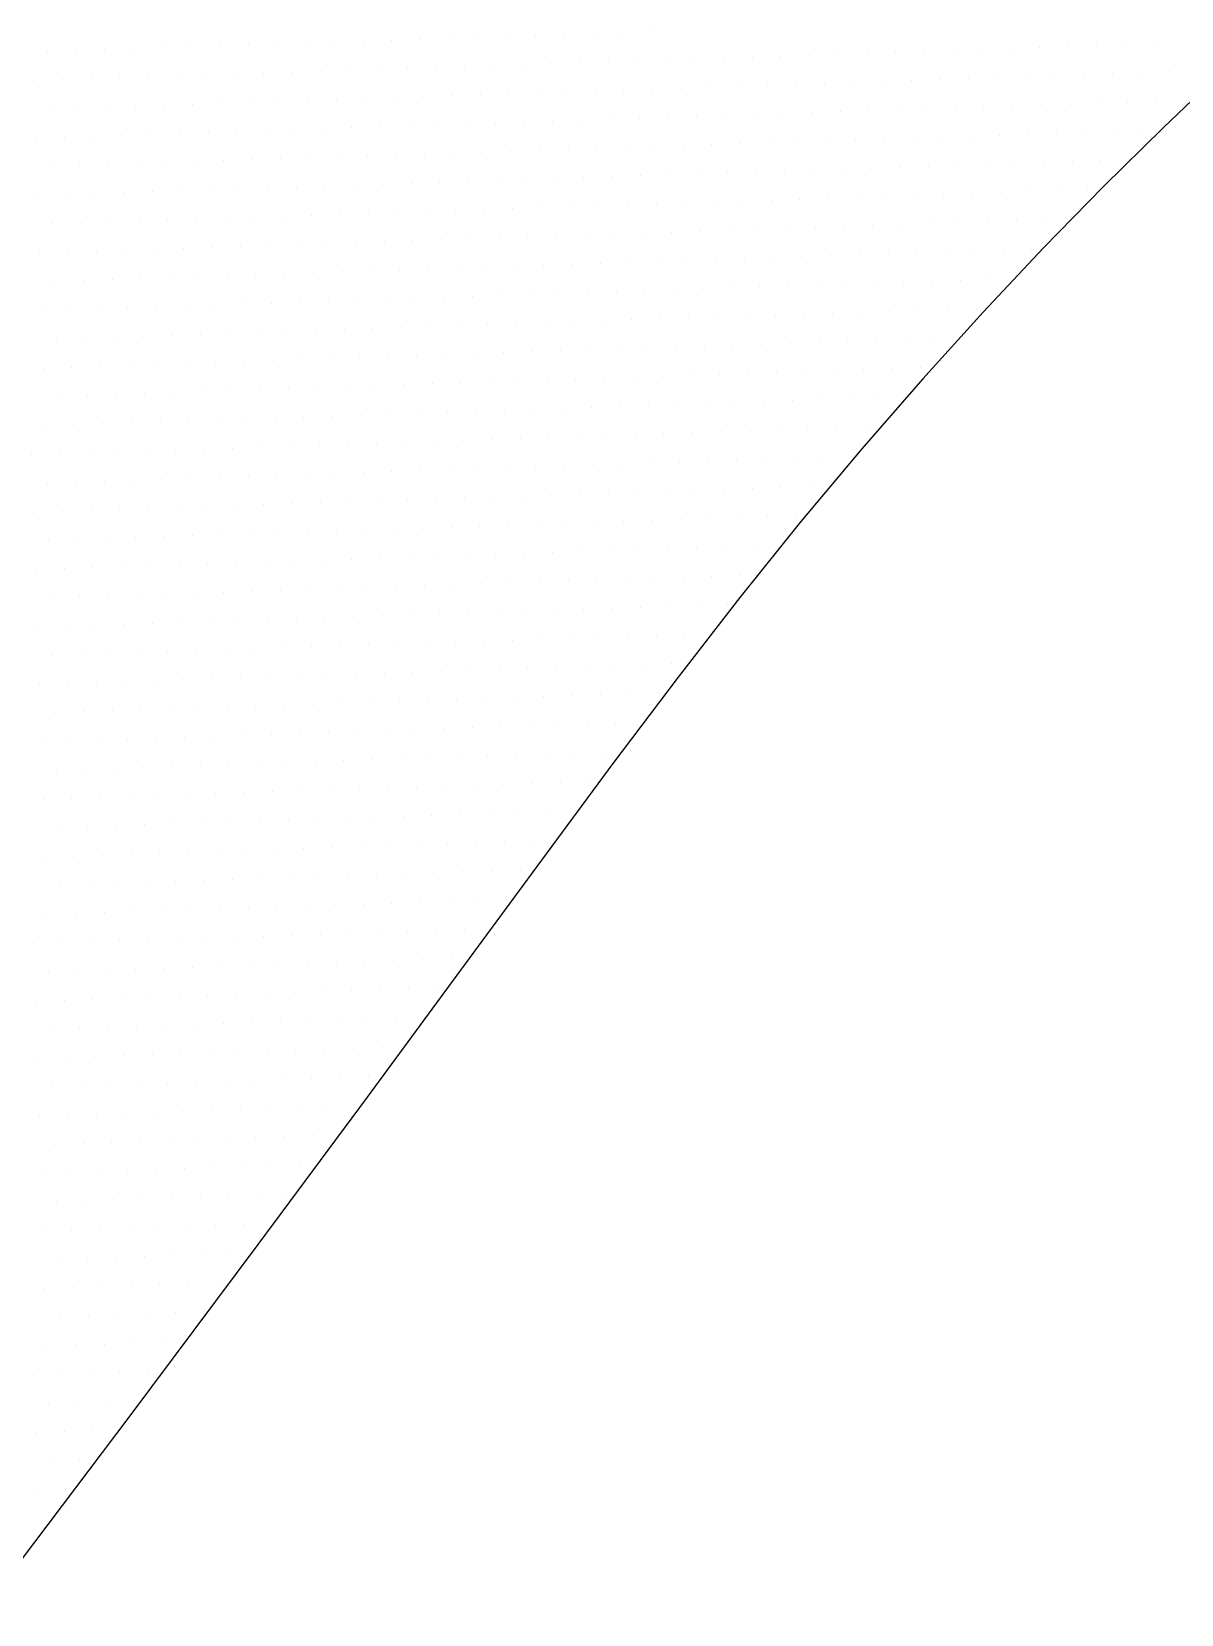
# Model space of a CAD drawing. Header units: metres. Extents: x -81 to 63023, y -186 to 109005.
# Drawn here: x 63.2565 to 63.5104, y -10.7092 to -10.3596 of the extents above; entities that cross this region are included whole.
import ezdxf

# ---------------------------------------------------------------- set-up
doc = ezdxf.new("R2010")
doc.units = ezdxf.units.M
doc.layers.add('LIN010CO', color=2, linetype='Continuous')

# ---------------------------------------------------------------- blocks, each defined once
blk = doc.blocks.new('*X20')
at = {"color": 0}
for p, q in [((262.2677, 628.1928), (262.2677, 628.1928)), ((262.27405, 628.1928), (262.27405, 628.1928)), ((262.2804, 628.1928), (262.2804, 628.1928)), ((262.28675, 628.1928), (262.28675, 628.1928)), ((262.2931, 628.1928), (262.2931, 628.1928)), ((262.29945, 628.1928), (262.29945, 628.1928)), ((262.3058, 628.1928), (262.3058, 628.1928)), ((262.31215, 628.1928), (262.31215, 628.1928)), ((262.3185, 628.1928), (262.3185, 628.1928)), ((262.32485, 628.1928), (262.32485, 628.1928)), ((262.3312, 628.1928), (262.3312, 628.1928)), ((262.33755, 628.1928), (262.33755, 628.1928)), ((262.3439, 628.1928), (262.3439, 628.1928)), ((262.35025, 628.1928), (262.35025, 628.1928)), ((262.3566, 628.1928), (262.3566, 628.1928)), ((262.36295, 628.1928), (262.36295, 628.1928)), ((262.3693, 628.1928), (262.3693, 628.1928)), ((262.37565, 628.1928), (262.37565, 628.1928)), ((262.382, 628.1928), (262.382, 628.1928)), ((262.38835, 628.1928), (262.38835, 628.1928)), ((262.3947, 628.1928), (262.3947, 628.1928)), ((262.40105, 628.1928), (262.40105, 628.1928)), ((262.156575, 628.18645), (262.156575, 628.18645)), ((262.162925, 628.18645), (262.162925, 628.18645)), ((262.169275, 628.18645), (262.169275, 628.18645)), ((262.175625, 628.18645), (262.175625, 628.18645)), ((262.181975, 628.18645), (262.181975, 628.18645)), ((262.188325, 628.18645), (262.188325, 628.18645)), ((262.194675, 628.18645), (262.194675, 628.18645)), ((262.201025, 628.18645), (262.201025, 628.18645)), ((262.207375, 628.18645), (262.207375, 628.18645)), ((262.213725, 628.18645), (262.213725, 628.18645)), ((262.220075, 628.18645), (262.220075, 628.18645)), ((262.226425, 628.18645), (262.226425, 628.18645)), ((262.232775, 628.18645), (262.232775, 628.18645)), ((262.239125, 628.18645), (262.239125, 628.18645)), ((262.245475, 628.18645), (262.245475, 628.18645)), ((262.251825, 628.18645), (262.251825, 628.18645)), ((262.258175, 628.18645), (262.258175, 628.18645)), ((262.264525, 628.18645), (262.264525, 628.18645)), ((262.270875, 628.18645), (262.270875, 628.18645)), ((262.277225, 628.18645), (262.277225, 628.18645)), ((262.283575, 628.18645), (262.283575, 628.18645)), ((262.289925, 628.18645), (262.289925, 628.18645)), ((262.296275, 628.18645), (262.296275, 628.18645)), ((262.302625, 628.18645), (262.302625, 628.18645)), ((262.308975, 628.18645), (262.308975, 628.18645)), ((262.315325, 628.18645), (262.315325, 628.18645)), ((262.321675, 628.18645), (262.321675, 628.18645)), ((262.328025, 628.18645), (262.328025, 628.18645)), ((262.334375, 628.18645), (262.334375, 628.18645)), ((262.340725, 628.18645), (262.340725, 628.18645)), ((262.347075, 628.18645), (262.347075, 628.18645)), ((262.353425, 628.18645), (262.353425, 628.18645)), ((262.359775, 628.18645), (262.359775, 628.18645)), ((262.366125, 628.18645), (262.366125, 628.18645)), ((262.372475, 628.18645), (262.372475, 628.18645)), ((262.378825, 628.18645), (262.378825, 628.18645)), ((262.385175, 628.18645), (262.385175, 628.18645)), ((262.391525, 628.18645), (262.391525, 628.18645)), ((262.397875, 628.18645), (262.397875, 628.18645)), ((262.404225, 628.18645), (262.404225, 628.18645)), ((262.1534, 628.1801), (262.1534, 628.1801)), ((262.15975, 628.1801), (262.15975, 628.1801)), ((262.1661, 628.1801), (262.1661, 628.1801)), ((262.17245, 628.1801), (262.17245, 628.1801)), ((262.1788, 628.1801), (262.1788, 628.1801)), ((262.18515, 628.1801), (262.18515, 628.1801)), ((262.1915, 628.1801), (262.1915, 628.1801)), ((262.19785, 628.1801), (262.19785, 628.1801)), ((262.2042, 628.1801), (262.2042, 628.1801)), ((262.21055, 628.1801), (262.21055, 628.1801)), ((262.2169, 628.1801), (262.2169, 628.1801)), ((262.22325, 628.1801), (262.22325, 628.1801)), ((262.2296, 628.1801), (262.2296, 628.1801)), ((262.23595, 628.1801), (262.23595, 628.1801)), ((262.2423, 628.1801), (262.2423, 628.1801)), ((262.24865, 628.1801), (262.24865, 628.1801)), ((262.255, 628.1801), (262.255, 628.1801)), ((262.26135, 628.1801), (262.26135, 628.1801)), ((262.2677, 628.1801), (262.2677, 628.1801)), ((262.27405, 628.1801), (262.27405, 628.1801)), ((262.2804, 628.1801), (262.2804, 628.1801)), ((262.28675, 628.1801), (262.28675, 628.1801)), ((262.2931, 628.1801), (262.2931, 628.1801)), ((262.29945, 628.1801), (262.29945, 628.1801)), ((262.3058, 628.1801), (262.3058, 628.1801)), ((262.31215, 628.1801), (262.31215, 628.1801)), ((262.3185, 628.1801), (262.3185, 628.1801)), ((262.32485, 628.1801), (262.32485, 628.1801)), ((262.3312, 628.1801), (262.3312, 628.1801)), ((262.33755, 628.1801), (262.33755, 628.1801)), ((262.3439, 628.1801), (262.3439, 628.1801)), ((262.35025, 628.1801), (262.35025, 628.1801)), ((262.3566, 628.1801), (262.3566, 628.1801)), ((262.36295, 628.1801), (262.36295, 628.1801)), ((262.3693, 628.1801), (262.3693, 628.1801)), ((262.37565, 628.1801), (262.37565, 628.1801)), ((262.382, 628.1801), (262.382, 628.1801)), ((262.38835, 628.1801), (262.38835, 628.1801)), ((262.3947, 628.1801), (262.3947, 628.1801)), ((262.40105, 628.1801), (262.40105, 628.1801)), ((262.156575, 628.17375), (262.156575, 628.17375)), ((262.162925, 628.17375), (262.162925, 628.17375)), ((262.169275, 628.17375), (262.169275, 628.17375)), ((262.175625, 628.17375), (262.175625, 628.17375)), ((262.181975, 628.17375), (262.181975, 628.17375)), ((262.188325, 628.17375), (262.188325, 628.17375)), ((262.194675, 628.17375), (262.194675, 628.17375)), ((262.201025, 628.17375), (262.201025, 628.17375)), ((262.207375, 628.17375), (262.207375, 628.17375)), ((262.213725, 628.17375), (262.213725, 628.17375)), ((262.220075, 628.17375), (262.220075, 628.17375)), ((262.226425, 628.17375), (262.226425, 628.17375)), ((262.232775, 628.17375), (262.232775, 628.17375)), ((262.239125, 628.17375), (262.239125, 628.17375)), ((262.245475, 628.17375), (262.245475, 628.17375)), ((262.251825, 628.17375), (262.251825, 628.17375)), ((262.258175, 628.17375), (262.258175, 628.17375)), ((262.264525, 628.17375), (262.264525, 628.17375)), ((262.270875, 628.17375), (262.270875, 628.17375)), ((262.277225, 628.17375), (262.277225, 628.17375)), ((262.283575, 628.17375), (262.283575, 628.17375)), ((262.289925, 628.17375), (262.289925, 628.17375)), ((262.296275, 628.17375), (262.296275, 628.17375)), ((262.302625, 628.17375), (262.302625, 628.17375)), ((262.308975, 628.17375), (262.308975, 628.17375)), ((262.315325, 628.17375), (262.315325, 628.17375)), ((262.321675, 628.17375), (262.321675, 628.17375)), ((262.328025, 628.17375), (262.328025, 628.17375)), ((262.334375, 628.17375), (262.334375, 628.17375)), ((262.340725, 628.17375), (262.340725, 628.17375)), ((262.347075, 628.17375), (262.347075, 628.17375)), ((262.353425, 628.17375), (262.353425, 628.17375)), ((262.359775, 628.17375), (262.359775, 628.17375)), ((262.366125, 628.17375), (262.366125, 628.17375)), ((262.372475, 628.17375), (262.372475, 628.17375)), ((262.378825, 628.17375), (262.378825, 628.17375)), ((262.385175, 628.17375), (262.385175, 628.17375)), ((262.391525, 628.17375), (262.391525, 628.17375)), ((262.397875, 628.17375), (262.397875, 628.17375)), ((262.404225, 628.17375), (262.404225, 628.17375)), ((262.15975, 628.1674), (262.15975, 628.1674)), ((262.1661, 628.1674), (262.1661, 628.1674)), ((262.17245, 628.1674), (262.17245, 628.1674)), ((262.1788, 628.1674), (262.1788, 628.1674)), ((262.18515, 628.1674), (262.18515, 628.1674)), ((262.1915, 628.1674), (262.1915, 628.1674)), ((262.19785, 628.1674), (262.19785, 628.1674)), ((262.2042, 628.1674), (262.2042, 628.1674)), ((262.21055, 628.1674), (262.21055, 628.1674)), ((262.2169, 628.1674), (262.2169, 628.1674)), ((262.22325, 628.1674), (262.22325, 628.1674)), ((262.2296, 628.1674), (262.2296, 628.1674)), ((262.23595, 628.1674), (262.23595, 628.1674)), ((262.2423, 628.1674), (262.2423, 628.1674)), ((262.24865, 628.1674), (262.24865, 628.1674)), ((262.255, 628.1674), (262.255, 628.1674)), ((262.26135, 628.1674), (262.26135, 628.1674)), ((262.2677, 628.1674), (262.2677, 628.1674)), ((262.27405, 628.1674), (262.27405, 628.1674)), ((262.2804, 628.1674), (262.2804, 628.1674)), ((262.28675, 628.1674), (262.28675, 628.1674)), ((262.2931, 628.1674), (262.2931, 628.1674)), ((262.29945, 628.1674), (262.29945, 628.1674)), ((262.3058, 628.1674), (262.3058, 628.1674)), ((262.31215, 628.1674), (262.31215, 628.1674)), ((262.3185, 628.1674), (262.3185, 628.1674)), ((262.32485, 628.1674), (262.32485, 628.1674)), ((262.3312, 628.1674), (262.3312, 628.1674)), ((262.33755, 628.1674), (262.33755, 628.1674)), ((262.3439, 628.1674), (262.3439, 628.1674)), ((262.35025, 628.1674), (262.35025, 628.1674)), ((262.3566, 628.1674), (262.3566, 628.1674)), ((262.36295, 628.1674), (262.36295, 628.1674)), ((262.3693, 628.1674), (262.3693, 628.1674)), ((262.37565, 628.1674), (262.37565, 628.1674)), ((262.382, 628.1674), (262.382, 628.1674)), ((262.38835, 628.1674), (262.38835, 628.1674)), ((262.3947, 628.1674), (262.3947, 628.1674)), ((262.40105, 628.1674), (262.40105, 628.1674)), ((262.162925, 628.16105), (262.162925, 628.16105)), ((262.169275, 628.16105), (262.169275, 628.16105)), ((262.175625, 628.16105), (262.175625, 628.16105)), ((262.181975, 628.16105), (262.181975, 628.16105)), ((262.188325, 628.16105), (262.188325, 628.16105)), ((262.194675, 628.16105), (262.194675, 628.16105)), ((262.201025, 628.16105), (262.201025, 628.16105)), ((262.207375, 628.16105), (262.207375, 628.16105)), ((262.213725, 628.16105), (262.213725, 628.16105)), ((262.220075, 628.16105), (262.220075, 628.16105)), ((262.226425, 628.16105), (262.226425, 628.16105)), ((262.232775, 628.16105), (262.232775, 628.16105)), ((262.239125, 628.16105), (262.239125, 628.16105)), ((262.245475, 628.16105), (262.245475, 628.16105)), ((262.251825, 628.16105), (262.251825, 628.16105)), ((262.258175, 628.16105), (262.258175, 628.16105)), ((262.264525, 628.16105), (262.264525, 628.16105)), ((262.270875, 628.16105), (262.270875, 628.16105)), ((262.277225, 628.16105), (262.277225, 628.16105)), ((262.283575, 628.16105), (262.283575, 628.16105)), ((262.289925, 628.16105), (262.289925, 628.16105)), ((262.296275, 628.16105), (262.296275, 628.16105)), ((262.302625, 628.16105), (262.302625, 628.16105)), ((262.308975, 628.16105), (262.308975, 628.16105)), ((262.315325, 628.16105), (262.315325, 628.16105)), ((262.321675, 628.16105), (262.321675, 628.16105)), ((262.328025, 628.16105), (262.328025, 628.16105)), ((262.334375, 628.16105), (262.334375, 628.16105)), ((262.340725, 628.16105), (262.340725, 628.16105)), ((262.347075, 628.16105), (262.347075, 628.16105)), ((262.353425, 628.16105), (262.353425, 628.16105)), ((262.359775, 628.16105), (262.359775, 628.16105)), ((262.366125, 628.16105), (262.366125, 628.16105)), ((262.372475, 628.16105), (262.372475, 628.16105)), ((262.378825, 628.16105), (262.378825, 628.16105)), ((262.385175, 628.16105), (262.385175, 628.16105)), ((262.391525, 628.16105), (262.391525, 628.16105)), ((262.397875, 628.16105), (262.397875, 628.16105)), ((262.404225, 628.16105), (262.404225, 628.16105)), ((262.17245, 628.1547), (262.17245, 628.1547)), ((262.1788, 628.1547), (262.1788, 628.1547)), ((262.18515, 628.1547), (262.18515, 628.1547)), ((262.1915, 628.1547), (262.1915, 628.1547)), ((262.19785, 628.1547), (262.19785, 628.1547)), ((262.2042, 628.1547), (262.2042, 628.1547)), ((262.21055, 628.1547), (262.21055, 628.1547)), ((262.2169, 628.1547), (262.2169, 628.1547)), ((262.22325, 628.1547), (262.22325, 628.1547)), ((262.2296, 628.1547), (262.2296, 628.1547)), ((262.23595, 628.1547), (262.23595, 628.1547)), ((262.2423, 628.1547), (262.2423, 628.1547)), ((262.24865, 628.1547), (262.24865, 628.1547)), ((262.255, 628.1547), (262.255, 628.1547)), ((262.26135, 628.1547), (262.26135, 628.1547)), ((262.2677, 628.1547), (262.2677, 628.1547)), ((262.27405, 628.1547), (262.27405, 628.1547)), ((262.2804, 628.1547), (262.2804, 628.1547)), ((262.28675, 628.1547), (262.28675, 628.1547)), ((262.2931, 628.1547), (262.2931, 628.1547)), ((262.29945, 628.1547), (262.29945, 628.1547)), ((262.3058, 628.1547), (262.3058, 628.1547)), ((262.31215, 628.1547), (262.31215, 628.1547)), ((262.3185, 628.1547), (262.3185, 628.1547)), ((262.32485, 628.1547), (262.32485, 628.1547)), ((262.3312, 628.1547), (262.3312, 628.1547)), ((262.33755, 628.1547), (262.33755, 628.1547)), ((262.3439, 628.1547), (262.3439, 628.1547)), ((262.35025, 628.1547), (262.35025, 628.1547)), ((262.3566, 628.1547), (262.3566, 628.1547)), ((262.36295, 628.1547), (262.36295, 628.1547)), ((262.3693, 628.1547), (262.3693, 628.1547)), ((262.37565, 628.1547), (262.37565, 628.1547)), ((262.382, 628.1547), (262.382, 628.1547)), ((262.38835, 628.1547), (262.38835, 628.1547)), ((262.3947, 628.1547), (262.3947, 628.1547)), ((262.40105, 628.1547), (262.40105, 628.1547)), ((262.181975, 628.14835), (262.181975, 628.14835)), ((262.188325, 628.14835), (262.188325, 628.14835)), ((262.194675, 628.14835), (262.194675, 628.14835)), ((262.201025, 628.14835), (262.201025, 628.14835)), ((262.207375, 628.14835), (262.207375, 628.14835)), ((262.213725, 628.14835), (262.213725, 628.14835)), ((262.220075, 628.14835), (262.220075, 628.14835)), ((262.226425, 628.14835), (262.226425, 628.14835)), ((262.232775, 628.14835), (262.232775, 628.14835)), ((262.239125, 628.14835), (262.239125, 628.14835)), ((262.245475, 628.14835), (262.245475, 628.14835)), ((262.251825, 628.14835), (262.251825, 628.14835)), ((262.258175, 628.14835), (262.258175, 628.14835)), ((262.264525, 628.14835), (262.264525, 628.14835)), ((262.270875, 628.14835), (262.270875, 628.14835)), ((262.277225, 628.14835), (262.277225, 628.14835)), ((262.283575, 628.14835), (262.283575, 628.14835)), ((262.289925, 628.14835), (262.289925, 628.14835)), ((262.296275, 628.14835), (262.296275, 628.14835)), ((262.302625, 628.14835), (262.302625, 628.14835)), ((262.308975, 628.14835), (262.308975, 628.14835)), ((262.315325, 628.14835), (262.315325, 628.14835)), ((262.321675, 628.14835), (262.321675, 628.14835)), ((262.328025, 628.14835), (262.328025, 628.14835)), ((262.334375, 628.14835), (262.334375, 628.14835)), ((262.340725, 628.14835), (262.340725, 628.14835)), ((262.347075, 628.14835), (262.347075, 628.14835)), ((262.353425, 628.14835), (262.353425, 628.14835)), ((262.359775, 628.14835), (262.359775, 628.14835)), ((262.366125, 628.14835), (262.366125, 628.14835)), ((262.372475, 628.14835), (262.372475, 628.14835)), ((262.378825, 628.14835), (262.378825, 628.14835)), ((262.385175, 628.14835), (262.385175, 628.14835)), ((262.391525, 628.14835), (262.391525, 628.14835)), ((262.397875, 628.14835), (262.397875, 628.14835)), ((262.404225, 628.14835), (262.404225, 628.14835)), ((262.18515, 628.142), (262.18515, 628.142)), ((262.1915, 628.142), (262.1915, 628.142)), ((262.19785, 628.142), (262.19785, 628.142)), ((262.2042, 628.142), (262.2042, 628.142)), ((262.21055, 628.142), (262.21055, 628.142)), ((262.2169, 628.142), (262.2169, 628.142)), ((262.22325, 628.142), (262.22325, 628.142)), ((262.2296, 628.142), (262.2296, 628.142)), ((262.23595, 628.142), (262.23595, 628.142)), ((262.2423, 628.142), (262.2423, 628.142)), ((262.24865, 628.142), (262.24865, 628.142)), ((262.255, 628.142), (262.255, 628.142)), ((262.26135, 628.142), (262.26135, 628.142)), ((262.2677, 628.142), (262.2677, 628.142)), ((262.27405, 628.142), (262.27405, 628.142)), ((262.2804, 628.142), (262.2804, 628.142)), ((262.28675, 628.142), (262.28675, 628.142)), ((262.2931, 628.142), (262.2931, 628.142)), ((262.29945, 628.142), (262.29945, 628.142)), ((262.3058, 628.142), (262.3058, 628.142)), ((262.31215, 628.142), (262.31215, 628.142)), ((262.3185, 628.142), (262.3185, 628.142)), ((262.32485, 628.142), (262.32485, 628.142)), ((262.3312, 628.142), (262.3312, 628.142)), ((262.33755, 628.142), (262.33755, 628.142)), ((262.3439, 628.142), (262.3439, 628.142)), ((262.35025, 628.142), (262.35025, 628.142)), ((262.3566, 628.142), (262.3566, 628.142)), ((262.36295, 628.142), (262.36295, 628.142)), ((262.3693, 628.142), (262.3693, 628.142)), ((262.37565, 628.142), (262.37565, 628.142)), ((262.382, 628.142), (262.382, 628.142)), ((262.38835, 628.142), (262.38835, 628.142)), ((262.3947, 628.142), (262.3947, 628.142)), ((262.40105, 628.142), (262.40105, 628.142)), ((262.194675, 628.13565), (262.194675, 628.13565)), ((262.201025, 628.13565), (262.201025, 628.13565)), ((262.207375, 628.13565), (262.207375, 628.13565)), ((262.213725, 628.13565), (262.213725, 628.13565)), ((262.220075, 628.13565), (262.220075, 628.13565)), ((262.226425, 628.13565), (262.226425, 628.13565)), ((262.232775, 628.13565), (262.232775, 628.13565)), ((262.239125, 628.13565), (262.239125, 628.13565)), ((262.245475, 628.13565), (262.245475, 628.13565)), ((262.251825, 628.13565), (262.251825, 628.13565)), ((262.258175, 628.13565), (262.258175, 628.13565)), ((262.264525, 628.13565), (262.264525, 628.13565)), ((262.270875, 628.13565), (262.270875, 628.13565)), ((262.277225, 628.13565), (262.277225, 628.13565)), ((262.283575, 628.13565), (262.283575, 628.13565)), ((262.289925, 628.13565), (262.289925, 628.13565)), ((262.296275, 628.13565), (262.296275, 628.13565)), ((262.302625, 628.13565), (262.302625, 628.13565)), ((262.308975, 628.13565), (262.308975, 628.13565)), ((262.315325, 628.13565), (262.315325, 628.13565)), ((262.321675, 628.13565), (262.321675, 628.13565)), ((262.328025, 628.13565), (262.328025, 628.13565)), ((262.334375, 628.13565), (262.334375, 628.13565)), ((262.340725, 628.13565), (262.340725, 628.13565)), ((262.347075, 628.13565), (262.347075, 628.13565)), ((262.353425, 628.13565), (262.353425, 628.13565)), ((262.359775, 628.13565), (262.359775, 628.13565)), ((262.366125, 628.13565), (262.366125, 628.13565)), ((262.372475, 628.13565), (262.372475, 628.13565)), ((262.378825, 628.13565), (262.378825, 628.13565)), ((262.385175, 628.13565), (262.385175, 628.13565)), ((262.391525, 628.13565), (262.391525, 628.13565)), ((262.397875, 628.13565), (262.397875, 628.13565)), ((262.404225, 628.13565), (262.404225, 628.13565)), ((262.19785, 628.1293), (262.19785, 628.1293)), ((262.2042, 628.1293), (262.2042, 628.1293)), ((262.21055, 628.1293), (262.21055, 628.1293)), ((262.2169, 628.1293), (262.2169, 628.1293)), ((262.22325, 628.1293), (262.22325, 628.1293)), ((262.2296, 628.1293), (262.2296, 628.1293)), ((262.23595, 628.1293), (262.23595, 628.1293)), ((262.2423, 628.1293), (262.2423, 628.1293)), ((262.24865, 628.1293), (262.24865, 628.1293)), ((262.255, 628.1293), (262.255, 628.1293)), ((262.26135, 628.1293), (262.26135, 628.1293)), ((262.2677, 628.1293), (262.2677, 628.1293)), ((262.27405, 628.1293), (262.27405, 628.1293)), ((262.2804, 628.1293), (262.2804, 628.1293)), ((262.28675, 628.1293), (262.28675, 628.1293)), ((262.2931, 628.1293), (262.2931, 628.1293)), ((262.29945, 628.1293), (262.29945, 628.1293)), ((262.3058, 628.1293), (262.3058, 628.1293)), ((262.31215, 628.1293), (262.31215, 628.1293)), ((262.3185, 628.1293), (262.3185, 628.1293)), ((262.32485, 628.1293), (262.32485, 628.1293)), ((262.3312, 628.1293), (262.3312, 628.1293)), ((262.33755, 628.1293), (262.33755, 628.1293)), ((262.3439, 628.1293), (262.3439, 628.1293)), ((262.35025, 628.1293), (262.35025, 628.1293)), ((262.3566, 628.1293), (262.3566, 628.1293)), ((262.36295, 628.1293), (262.36295, 628.1293)), ((262.3693, 628.1293), (262.3693, 628.1293)), ((262.37565, 628.1293), (262.37565, 628.1293)), ((262.382, 628.1293), (262.382, 628.1293)), ((262.38835, 628.1293), (262.38835, 628.1293)), ((262.3947, 628.1293), (262.3947, 628.1293)), ((262.40105, 628.1293), (262.40105, 628.1293)), ((262.207375, 628.12295), (262.207375, 628.12295)), ((262.213725, 628.12295), (262.213725, 628.12295)), ((262.220075, 628.12295), (262.220075, 628.12295)), ((262.226425, 628.12295), (262.226425, 628.12295)), ((262.232775, 628.12295), (262.232775, 628.12295)), ((262.239125, 628.12295), (262.239125, 628.12295)), ((262.245475, 628.12295), (262.245475, 628.12295)), ((262.251825, 628.12295), (262.251825, 628.12295)), ((262.258175, 628.12295), (262.258175, 628.12295)), ((262.264525, 628.12295), (262.264525, 628.12295)), ((262.270875, 628.12295), (262.270875, 628.12295)), ((262.277225, 628.12295), (262.277225, 628.12295)), ((262.283575, 628.12295), (262.283575, 628.12295)), ((262.289925, 628.12295), (262.289925, 628.12295)), ((262.296275, 628.12295), (262.296275, 628.12295)), ((262.302625, 628.12295), (262.302625, 628.12295)), ((262.308975, 628.12295), (262.308975, 628.12295)), ((262.315325, 628.12295), (262.315325, 628.12295)), ((262.321675, 628.12295), (262.321675, 628.12295)), ((262.328025, 628.12295), (262.328025, 628.12295)), ((262.334375, 628.12295), (262.334375, 628.12295)), ((262.340725, 628.12295), (262.340725, 628.12295)), ((262.347075, 628.12295), (262.347075, 628.12295)), ((262.353425, 628.12295), (262.353425, 628.12295)), ((262.359775, 628.12295), (262.359775, 628.12295)), ((262.366125, 628.12295), (262.366125, 628.12295)), ((262.372475, 628.12295), (262.372475, 628.12295)), ((262.378825, 628.12295), (262.378825, 628.12295)), ((262.385175, 628.12295), (262.385175, 628.12295)), ((262.391525, 628.12295), (262.391525, 628.12295)), ((262.397875, 628.12295), (262.397875, 628.12295)), ((262.404225, 628.12295), (262.404225, 628.12295)), ((262.21055, 628.1166), (262.21055, 628.1166)), ((262.2169, 628.1166), (262.2169, 628.1166)), ((262.22325, 628.1166), (262.22325, 628.1166)), ((262.2296, 628.1166), (262.2296, 628.1166)), ((262.23595, 628.1166), (262.23595, 628.1166)), ((262.2423, 628.1166), (262.2423, 628.1166)), ((262.24865, 628.1166), (262.24865, 628.1166)), ((262.255, 628.1166), (262.255, 628.1166)), ((262.26135, 628.1166), (262.26135, 628.1166)), ((262.2677, 628.1166), (262.2677, 628.1166)), ((262.27405, 628.1166), (262.27405, 628.1166)), ((262.2804, 628.1166), (262.2804, 628.1166)), ((262.28675, 628.1166), (262.28675, 628.1166)), ((262.2931, 628.1166), (262.2931, 628.1166)), ((262.29945, 628.1166), (262.29945, 628.1166)), ((262.3058, 628.1166), (262.3058, 628.1166)), ((262.31215, 628.1166), (262.31215, 628.1166)), ((262.3185, 628.1166), (262.3185, 628.1166)), ((262.32485, 628.1166), (262.32485, 628.1166)), ((262.3312, 628.1166), (262.3312, 628.1166)), ((262.33755, 628.1166), (262.33755, 628.1166)), ((262.3439, 628.1166), (262.3439, 628.1166)), ((262.35025, 628.1166), (262.35025, 628.1166)), ((262.3566, 628.1166), (262.3566, 628.1166)), ((262.36295, 628.1166), (262.36295, 628.1166)), ((262.3693, 628.1166), (262.3693, 628.1166)), ((262.37565, 628.1166), (262.37565, 628.1166)), ((262.382, 628.1166), (262.382, 628.1166)), ((262.38835, 628.1166), (262.38835, 628.1166)), ((262.3947, 628.1166), (262.3947, 628.1166)), ((262.40105, 628.1166), (262.40105, 628.1166)), ((262.220075, 628.11025), (262.220075, 628.11025)), ((262.226425, 628.11025), (262.226425, 628.11025)), ((262.232775, 628.11025), (262.232775, 628.11025)), ((262.239125, 628.11025), (262.239125, 628.11025)), ((262.245475, 628.11025), (262.245475, 628.11025)), ((262.251825, 628.11025), (262.251825, 628.11025)), ((262.258175, 628.11025), (262.258175, 628.11025)), ((262.264525, 628.11025), (262.264525, 628.11025)), ((262.270875, 628.11025), (262.270875, 628.11025)), ((262.277225, 628.11025), (262.277225, 628.11025)), ((262.283575, 628.11025), (262.283575, 628.11025)), ((262.289925, 628.11025), (262.289925, 628.11025)), ((262.296275, 628.11025), (262.296275, 628.11025)), ((262.302625, 628.11025), (262.302625, 628.11025)), ((262.308975, 628.11025), (262.308975, 628.11025)), ((262.315325, 628.11025), (262.315325, 628.11025)), ((262.321675, 628.11025), (262.321675, 628.11025)), ((262.328025, 628.11025), (262.328025, 628.11025)), ((262.334375, 628.11025), (262.334375, 628.11025)), ((262.340725, 628.11025), (262.340725, 628.11025)), ((262.347075, 628.11025), (262.347075, 628.11025)), ((262.353425, 628.11025), (262.353425, 628.11025)), ((262.359775, 628.11025), (262.359775, 628.11025)), ((262.366125, 628.11025), (262.366125, 628.11025)), ((262.372475, 628.11025), (262.372475, 628.11025)), ((262.378825, 628.11025), (262.378825, 628.11025)), ((262.385175, 628.11025), (262.385175, 628.11025)), ((262.391525, 628.11025), (262.391525, 628.11025)), ((262.397875, 628.11025), (262.397875, 628.11025)), ((262.404225, 628.11025), (262.404225, 628.11025)), ((262.22325, 628.1039), (262.22325, 628.1039)), ((262.2296, 628.1039), (262.2296, 628.1039)), ((262.23595, 628.1039), (262.23595, 628.1039)), ((262.2423, 628.1039), (262.2423, 628.1039)), ((262.24865, 628.1039), (262.24865, 628.1039)), ((262.255, 628.1039), (262.255, 628.1039)), ((262.26135, 628.1039), (262.26135, 628.1039)), ((262.2677, 628.1039), (262.2677, 628.1039)), ((262.27405, 628.1039), (262.27405, 628.1039)), ((262.2804, 628.1039), (262.2804, 628.1039)), ((262.28675, 628.1039), (262.28675, 628.1039)), ((262.2931, 628.1039), (262.2931, 628.1039)), ((262.29945, 628.1039), (262.29945, 628.1039)), ((262.3058, 628.1039), (262.3058, 628.1039)), ((262.31215, 628.1039), (262.31215, 628.1039)), ((262.3185, 628.1039), (262.3185, 628.1039)), ((262.32485, 628.1039), (262.32485, 628.1039)), ((262.3312, 628.1039), (262.3312, 628.1039)), ((262.33755, 628.1039), (262.33755, 628.1039)), ((262.3439, 628.1039), (262.3439, 628.1039)), ((262.35025, 628.1039), (262.35025, 628.1039)), ((262.3566, 628.1039), (262.3566, 628.1039)), ((262.36295, 628.1039), (262.36295, 628.1039)), ((262.3693, 628.1039), (262.3693, 628.1039)), ((262.37565, 628.1039), (262.37565, 628.1039)), ((262.382, 628.1039), (262.382, 628.1039)), ((262.38835, 628.1039), (262.38835, 628.1039)), ((262.3947, 628.1039), (262.3947, 628.1039)), ((262.40105, 628.1039), (262.40105, 628.1039)), ((262.4074, 628.1039), (262.4074, 628.1039)), ((262.226425, 628.09755), (262.226425, 628.09755)), ((262.232775, 628.09755), (262.232775, 628.09755)), ((262.239125, 628.09755), (262.239125, 628.09755)), ((262.245475, 628.09755), (262.245475, 628.09755)), ((262.251825, 628.09755), (262.251825, 628.09755)), ((262.258175, 628.09755), (262.258175, 628.09755)), ((262.264525, 628.09755), (262.264525, 628.09755)), ((262.270875, 628.09755), (262.270875, 628.09755)), ((262.277225, 628.09755), (262.277225, 628.09755)), ((262.283575, 628.09755), (262.283575, 628.09755)), ((262.289925, 628.09755), (262.289925, 628.09755)), ((262.296275, 628.09755), (262.296275, 628.09755)), ((262.302625, 628.09755), (262.302625, 628.09755)), ((262.308975, 628.09755), (262.308975, 628.09755)), ((262.315325, 628.09755), (262.315325, 628.09755)), ((262.321675, 628.09755), (262.321675, 628.09755)), ((262.328025, 628.09755), (262.328025, 628.09755)), ((262.334375, 628.09755), (262.334375, 628.09755)), ((262.340725, 628.09755), (262.340725, 628.09755)), ((262.347075, 628.09755), (262.347075, 628.09755)), ((262.353425, 628.09755), (262.353425, 628.09755)), ((262.359775, 628.09755), (262.359775, 628.09755)), ((262.366125, 628.09755), (262.366125, 628.09755)), ((262.372475, 628.09755), (262.372475, 628.09755)), ((262.378825, 628.09755), (262.378825, 628.09755)), ((262.385175, 628.09755), (262.385175, 628.09755)), ((262.391525, 628.09755), (262.391525, 628.09755)), ((262.397875, 628.09755), (262.397875, 628.09755)), ((262.404225, 628.09755), (262.404225, 628.09755)), ((262.23595, 628.0912), (262.23595, 628.0912)), ((262.2423, 628.0912), (262.2423, 628.0912)), ((262.24865, 628.0912), (262.24865, 628.0912)), ((262.255, 628.0912), (262.255, 628.0912)), ((262.26135, 628.0912), (262.26135, 628.0912)), ((262.2677, 628.0912), (262.2677, 628.0912)), ((262.27405, 628.0912), (262.27405, 628.0912)), ((262.2804, 628.0912), (262.2804, 628.0912)), ((262.28675, 628.0912), (262.28675, 628.0912)), ((262.2931, 628.0912), (262.2931, 628.0912)), ((262.29945, 628.0912), (262.29945, 628.0912)), ((262.3058, 628.0912), (262.3058, 628.0912)), ((262.31215, 628.0912), (262.31215, 628.0912)), ((262.3185, 628.0912), (262.3185, 628.0912)), ((262.32485, 628.0912), (262.32485, 628.0912)), ((262.3312, 628.0912), (262.3312, 628.0912)), ((262.33755, 628.0912), (262.33755, 628.0912)), ((262.3439, 628.0912), (262.3439, 628.0912)), ((262.35025, 628.0912), (262.35025, 628.0912)), ((262.3566, 628.0912), (262.3566, 628.0912)), ((262.36295, 628.0912), (262.36295, 628.0912)), ((262.3693, 628.0912), (262.3693, 628.0912)), ((262.37565, 628.0912), (262.37565, 628.0912)), ((262.382, 628.0912), (262.382, 628.0912)), ((262.38835, 628.0912), (262.38835, 628.0912)), ((262.3947, 628.0912), (262.3947, 628.0912)), ((262.40105, 628.0912), (262.40105, 628.0912)), ((262.4074, 628.0912), (262.4074, 628.0912)), ((262.239125, 628.08485), (262.239125, 628.08485)), ((262.245475, 628.08485), (262.245475, 628.08485)), ((262.251825, 628.08485), (262.251825, 628.08485)), ((262.258175, 628.08485), (262.258175, 628.08485)), ((262.264525, 628.08485), (262.264525, 628.08485)), ((262.270875, 628.08485), (262.270875, 628.08485)), ((262.277225, 628.08485), (262.277225, 628.08485)), ((262.283575, 628.08485), (262.283575, 628.08485)), ((262.289925, 628.08485), (262.289925, 628.08485)), ((262.296275, 628.08485), (262.296275, 628.08485)), ((262.302625, 628.08485), (262.302625, 628.08485)), ((262.308975, 628.08485), (262.308975, 628.08485)), ((262.315325, 628.08485), (262.315325, 628.08485)), ((262.321675, 628.08485), (262.321675, 628.08485)), ((262.328025, 628.08485), (262.328025, 628.08485)), ((262.334375, 628.08485), (262.334375, 628.08485)), ((262.340725, 628.08485), (262.340725, 628.08485)), ((262.347075, 628.08485), (262.347075, 628.08485)), ((262.353425, 628.08485), (262.353425, 628.08485)), ((262.359775, 628.08485), (262.359775, 628.08485)), ((262.366125, 628.08485), (262.366125, 628.08485)), ((262.372475, 628.08485), (262.372475, 628.08485)), ((262.378825, 628.08485), (262.378825, 628.08485)), ((262.385175, 628.08485), (262.385175, 628.08485)), ((262.391525, 628.08485), (262.391525, 628.08485)), ((262.397875, 628.08485), (262.397875, 628.08485)), ((262.404225, 628.08485), (262.404225, 628.08485)), ((262.24865, 628.0785), (262.24865, 628.0785)), ((262.255, 628.0785), (262.255, 628.0785)), ((262.26135, 628.0785), (262.26135, 628.0785)), ((262.2677, 628.0785), (262.2677, 628.0785)), ((262.27405, 628.0785), (262.27405, 628.0785)), ((262.2804, 628.0785), (262.2804, 628.0785)), ((262.28675, 628.0785), (262.28675, 628.0785)), ((262.2931, 628.0785), (262.2931, 628.0785)), ((262.29945, 628.0785), (262.29945, 628.0785)), ((262.3058, 628.0785), (262.3058, 628.0785)), ((262.31215, 628.0785), (262.31215, 628.0785)), ((262.3185, 628.0785), (262.3185, 628.0785)), ((262.32485, 628.0785), (262.32485, 628.0785)), ((262.3312, 628.0785), (262.3312, 628.0785)), ((262.33755, 628.0785), (262.33755, 628.0785)), ((262.3439, 628.0785), (262.3439, 628.0785)), ((262.35025, 628.0785), (262.35025, 628.0785)), ((262.3566, 628.0785), (262.3566, 628.0785)), ((262.36295, 628.0785), (262.36295, 628.0785)), ((262.3693, 628.0785), (262.3693, 628.0785)), ((262.37565, 628.0785), (262.37565, 628.0785)), ((262.382, 628.0785), (262.382, 628.0785)), ((262.38835, 628.0785), (262.38835, 628.0785)), ((262.3947, 628.0785), (262.3947, 628.0785)), ((262.40105, 628.0785), (262.40105, 628.0785)), ((262.4074, 628.0785), (262.4074, 628.0785)), ((262.251825, 628.07215), (262.251825, 628.07215)), ((262.258175, 628.07215), (262.258175, 628.07215)), ((262.264525, 628.07215), (262.264525, 628.07215)), ((262.270875, 628.07215), (262.270875, 628.07215)), ((262.277225, 628.07215), (262.277225, 628.07215)), ((262.283575, 628.07215), (262.283575, 628.07215)), ((262.289925, 628.07215), (262.289925, 628.07215)), ((262.296275, 628.07215), (262.296275, 628.07215)), ((262.302625, 628.07215), (262.302625, 628.07215)), ((262.308975, 628.07215), (262.308975, 628.07215)), ((262.315325, 628.07215), (262.315325, 628.07215)), ((262.321675, 628.07215), (262.321675, 628.07215)), ((262.328025, 628.07215), (262.328025, 628.07215)), ((262.334375, 628.07215), (262.334375, 628.07215)), ((262.340725, 628.07215), (262.340725, 628.07215)), ((262.347075, 628.07215), (262.347075, 628.07215)), ((262.353425, 628.07215), (262.353425, 628.07215)), ((262.359775, 628.07215), (262.359775, 628.07215)), ((262.366125, 628.07215), (262.366125, 628.07215)), ((262.372475, 628.07215), (262.372475, 628.07215)), ((262.378825, 628.07215), (262.378825, 628.07215)), ((262.385175, 628.07215), (262.385175, 628.07215)), ((262.391525, 628.07215), (262.391525, 628.07215)), ((262.397875, 628.07215), (262.397875, 628.07215)), ((262.404225, 628.07215), (262.404225, 628.07215)), ((262.255, 628.0658), (262.255, 628.0658)), ((262.26135, 628.0658), (262.26135, 628.0658)), ((262.2677, 628.0658), (262.2677, 628.0658)), ((262.27405, 628.0658), (262.27405, 628.0658)), ((262.2804, 628.0658), (262.2804, 628.0658)), ((262.28675, 628.0658), (262.28675, 628.0658)), ((262.2931, 628.0658), (262.2931, 628.0658)), ((262.29945, 628.0658), (262.29945, 628.0658)), ((262.3058, 628.0658), (262.3058, 628.0658)), ((262.31215, 628.0658), (262.31215, 628.0658)), ((262.3185, 628.0658), (262.3185, 628.0658)), ((262.32485, 628.0658), (262.32485, 628.0658)), ((262.3312, 628.0658), (262.3312, 628.0658)), ((262.33755, 628.0658), (262.33755, 628.0658)), ((262.3439, 628.0658), (262.3439, 628.0658)), ((262.35025, 628.0658), (262.35025, 628.0658)), ((262.3566, 628.0658), (262.3566, 628.0658)), ((262.36295, 628.0658), (262.36295, 628.0658)), ((262.3693, 628.0658), (262.3693, 628.0658)), ((262.37565, 628.0658), (262.37565, 628.0658)), ((262.382, 628.0658), (262.382, 628.0658)), ((262.38835, 628.0658), (262.38835, 628.0658)), ((262.3947, 628.0658), (262.3947, 628.0658)), ((262.40105, 628.0658), (262.40105, 628.0658)), ((262.4074, 628.0658), (262.4074, 628.0658)), ((262.264525, 628.05945), (262.264525, 628.05945)), ((262.270875, 628.05945), (262.270875, 628.05945)), ((262.277225, 628.05945), (262.277225, 628.05945)), ((262.283575, 628.05945), (262.283575, 628.05945)), ((262.289925, 628.05945), (262.289925, 628.05945)), ((262.296275, 628.05945), (262.296275, 628.05945)), ((262.302625, 628.05945), (262.302625, 628.05945)), ((262.308975, 628.05945), (262.308975, 628.05945)), ((262.315325, 628.05945), (262.315325, 628.05945)), ((262.321675, 628.05945), (262.321675, 628.05945)), ((262.328025, 628.05945), (262.328025, 628.05945)), ((262.334375, 628.05945), (262.334375, 628.05945)), ((262.340725, 628.05945), (262.340725, 628.05945)), ((262.347075, 628.05945), (262.347075, 628.05945)), ((262.353425, 628.05945), (262.353425, 628.05945)), ((262.359775, 628.05945), (262.359775, 628.05945)), ((262.366125, 628.05945), (262.366125, 628.05945)), ((262.372475, 628.05945), (262.372475, 628.05945)), ((262.378825, 628.05945), (262.378825, 628.05945)), ((262.385175, 628.05945), (262.385175, 628.05945)), ((262.391525, 628.05945), (262.391525, 628.05945)), ((262.397875, 628.05945), (262.397875, 628.05945)), ((262.404225, 628.05945), (262.404225, 628.05945)), ((262.2677, 628.0531), (262.2677, 628.0531)), ((262.27405, 628.0531), (262.27405, 628.0531)), ((262.2804, 628.0531), (262.2804, 628.0531)), ((262.28675, 628.0531), (262.28675, 628.0531)), ((262.2931, 628.0531), (262.2931, 628.0531)), ((262.29945, 628.0531), (262.29945, 628.0531)), ((262.3058, 628.0531), (262.3058, 628.0531)), ((262.31215, 628.0531), (262.31215, 628.0531)), ((262.3185, 628.0531), (262.3185, 628.0531)), ((262.32485, 628.0531), (262.32485, 628.0531)), ((262.3312, 628.0531), (262.3312, 628.0531)), ((262.33755, 628.0531), (262.33755, 628.0531)), ((262.3439, 628.0531), (262.3439, 628.0531)), ((262.35025, 628.0531), (262.35025, 628.0531)), ((262.3566, 628.0531), (262.3566, 628.0531)), ((262.36295, 628.0531), (262.36295, 628.0531)), ((262.3693, 628.0531), (262.3693, 628.0531)), ((262.37565, 628.0531), (262.37565, 628.0531)), ((262.382, 628.0531), (262.382, 628.0531)), ((262.38835, 628.0531), (262.38835, 628.0531)), ((262.3947, 628.0531), (262.3947, 628.0531)), ((262.40105, 628.0531), (262.40105, 628.0531)), ((262.4074, 628.0531), (262.4074, 628.0531)), ((262.270875, 628.04675), (262.270875, 628.04675)), ((262.277225, 628.04675), (262.277225, 628.04675)), ((262.283575, 628.04675), (262.283575, 628.04675)), ((262.289925, 628.04675), (262.289925, 628.04675)), ((262.296275, 628.04675), (262.296275, 628.04675)), ((262.302625, 628.04675), (262.302625, 628.04675)), ((262.308975, 628.04675), (262.308975, 628.04675)), ((262.315325, 628.04675), (262.315325, 628.04675)), ((262.321675, 628.04675), (262.321675, 628.04675)), ((262.328025, 628.04675), (262.328025, 628.04675)), ((262.334375, 628.04675), (262.334375, 628.04675)), ((262.340725, 628.04675), (262.340725, 628.04675)), ((262.347075, 628.04675), (262.347075, 628.04675)), ((262.353425, 628.04675), (262.353425, 628.04675)), ((262.359775, 628.04675), (262.359775, 628.04675)), ((262.366125, 628.04675), (262.366125, 628.04675)), ((262.372475, 628.04675), (262.372475, 628.04675)), ((262.378825, 628.04675), (262.378825, 628.04675)), ((262.385175, 628.04675), (262.385175, 628.04675)), ((262.391525, 628.04675), (262.391525, 628.04675)), ((262.397875, 628.04675), (262.397875, 628.04675)), ((262.404225, 628.04675), (262.404225, 628.04675)), ((262.2804, 628.0404), (262.2804, 628.0404)), ((262.28675, 628.0404), (262.28675, 628.0404)), ((262.2931, 628.0404), (262.2931, 628.0404)), ((262.29945, 628.0404), (262.29945, 628.0404)), ((262.3058, 628.0404), (262.3058, 628.0404)), ((262.31215, 628.0404), (262.31215, 628.0404)), ((262.3185, 628.0404), (262.3185, 628.0404)), ((262.32485, 628.0404), (262.32485, 628.0404)), ((262.3312, 628.0404), (262.3312, 628.0404)), ((262.33755, 628.0404), (262.33755, 628.0404)), ((262.3439, 628.0404), (262.3439, 628.0404)), ((262.35025, 628.0404), (262.35025, 628.0404)), ((262.3566, 628.0404), (262.3566, 628.0404)), ((262.36295, 628.0404), (262.36295, 628.0404)), ((262.3693, 628.0404), (262.3693, 628.0404)), ((262.37565, 628.0404), (262.37565, 628.0404)), ((262.382, 628.0404), (262.382, 628.0404)), ((262.38835, 628.0404), (262.38835, 628.0404)), ((262.3947, 628.0404), (262.3947, 628.0404)), ((262.40105, 628.0404), (262.40105, 628.0404)), ((262.4074, 628.0404), (262.4074, 628.0404)), ((262.283575, 628.03405), (262.283575, 628.03405)), ((262.289925, 628.03405), (262.289925, 628.03405)), ((262.296275, 628.03405), (262.296275, 628.03405)), ((262.302625, 628.03405), (262.302625, 628.03405)), ((262.308975, 628.03405), (262.308975, 628.03405)), ((262.315325, 628.03405), (262.315325, 628.03405)), ((262.321675, 628.03405), (262.321675, 628.03405)), ((262.328025, 628.03405), (262.328025, 628.03405)), ((262.334375, 628.03405), (262.334375, 628.03405)), ((262.340725, 628.03405), (262.340725, 628.03405)), ((262.347075, 628.03405), (262.347075, 628.03405)), ((262.353425, 628.03405), (262.353425, 628.03405)), ((262.359775, 628.03405), (262.359775, 628.03405)), ((262.366125, 628.03405), (262.366125, 628.03405)), ((262.372475, 628.03405), (262.372475, 628.03405)), ((262.378825, 628.03405), (262.378825, 628.03405)), ((262.385175, 628.03405), (262.385175, 628.03405)), ((262.391525, 628.03405), (262.391525, 628.03405)), ((262.397875, 628.03405), (262.397875, 628.03405)), ((262.404225, 628.03405), (262.404225, 628.03405)), ((262.28675, 628.0277), (262.28675, 628.0277)), ((262.2931, 628.0277), (262.2931, 628.0277)), ((262.29945, 628.0277), (262.29945, 628.0277)), ((262.3058, 628.0277), (262.3058, 628.0277)), ((262.31215, 628.0277), (262.31215, 628.0277)), ((262.3185, 628.0277), (262.3185, 628.0277)), ((262.32485, 628.0277), (262.32485, 628.0277)), ((262.3312, 628.0277), (262.3312, 628.0277)), ((262.33755, 628.0277), (262.33755, 628.0277)), ((262.3439, 628.0277), (262.3439, 628.0277)), ((262.35025, 628.0277), (262.35025, 628.0277)), ((262.3566, 628.0277), (262.3566, 628.0277)), ((262.36295, 628.0277), (262.36295, 628.0277)), ((262.3693, 628.0277), (262.3693, 628.0277)), ((262.37565, 628.0277), (262.37565, 628.0277)), ((262.382, 628.0277), (262.382, 628.0277)), ((262.38835, 628.0277), (262.38835, 628.0277)), ((262.3947, 628.0277), (262.3947, 628.0277)), ((262.40105, 628.0277), (262.40105, 628.0277)), ((262.4074, 628.0277), (262.4074, 628.0277)), ((262.289925, 628.02135), (262.289925, 628.02135)), ((262.296275, 628.02135), (262.296275, 628.02135)), ((262.302625, 628.02135), (262.302625, 628.02135)), ((262.308975, 628.02135), (262.308975, 628.02135)), ((262.315325, 628.02135), (262.315325, 628.02135)), ((262.321675, 628.02135), (262.321675, 628.02135)), ((262.328025, 628.02135), (262.328025, 628.02135)), ((262.334375, 628.02135), (262.334375, 628.02135)), ((262.340725, 628.02135), (262.340725, 628.02135)), ((262.347075, 628.02135), (262.347075, 628.02135)), ((262.353425, 628.02135), (262.353425, 628.02135)), ((262.359775, 628.02135), (262.359775, 628.02135)), ((262.366125, 628.02135), (262.366125, 628.02135)), ((262.372475, 628.02135), (262.372475, 628.02135)), ((262.378825, 628.02135), (262.378825, 628.02135)), ((262.385175, 628.02135), (262.385175, 628.02135)), ((262.391525, 628.02135), (262.391525, 628.02135)), ((262.397875, 628.02135), (262.397875, 628.02135)), ((262.404225, 628.02135), (262.404225, 628.02135)), ((262.29945, 628.015), (262.29945, 628.015)), ((262.3058, 628.015), (262.3058, 628.015)), ((262.31215, 628.015), (262.31215, 628.015)), ((262.3185, 628.015), (262.3185, 628.015)), ((262.32485, 628.015), (262.32485, 628.015)), ((262.3312, 628.015), (262.3312, 628.015)), ((262.33755, 628.015), (262.33755, 628.015)), ((262.3439, 628.015), (262.3439, 628.015)), ((262.35025, 628.015), (262.35025, 628.015)), ((262.3566, 628.015), (262.3566, 628.015)), ((262.36295, 628.015), (262.36295, 628.015)), ((262.3693, 628.015), (262.3693, 628.015)), ((262.37565, 628.015), (262.37565, 628.015)), ((262.382, 628.015), (262.382, 628.015)), ((262.38835, 628.015), (262.38835, 628.015)), ((262.3947, 628.015), (262.3947, 628.015)), ((262.40105, 628.015), (262.40105, 628.015)), ((262.4074, 628.015), (262.4074, 628.015)), ((262.302625, 628.00865), (262.302625, 628.00865)), ((262.308975, 628.00865), (262.308975, 628.00865)), ((262.315325, 628.00865), (262.315325, 628.00865)), ((262.321675, 628.00865), (262.321675, 628.00865)), ((262.328025, 628.00865), (262.328025, 628.00865)), ((262.334375, 628.00865), (262.334375, 628.00865)), ((262.340725, 628.00865), (262.340725, 628.00865)), ((262.347075, 628.00865), (262.347075, 628.00865)), ((262.353425, 628.00865), (262.353425, 628.00865)), ((262.359775, 628.00865), (262.359775, 628.00865)), ((262.366125, 628.00865), (262.366125, 628.00865)), ((262.372475, 628.00865), (262.372475, 628.00865)), ((262.378825, 628.00865), (262.378825, 628.00865)), ((262.385175, 628.00865), (262.385175, 628.00865)), ((262.391525, 628.00865), (262.391525, 628.00865)), ((262.397875, 628.00865), (262.397875, 628.00865)), ((262.404225, 628.00865), (262.404225, 628.00865)), ((262.3058, 628.0023), (262.3058, 628.0023)), ((262.31215, 628.0023), (262.31215, 628.0023)), ((262.3185, 628.0023), (262.3185, 628.0023)), ((262.32485, 628.0023), (262.32485, 628.0023)), ((262.3312, 628.0023), (262.3312, 628.0023)), ((262.33755, 628.0023), (262.33755, 628.0023)), ((262.3439, 628.0023), (262.3439, 628.0023)), ((262.35025, 628.0023), (262.35025, 628.0023)), ((262.3566, 628.0023), (262.3566, 628.0023)), ((262.36295, 628.0023), (262.36295, 628.0023)), ((262.3693, 628.0023), (262.3693, 628.0023)), ((262.37565, 628.0023), (262.37565, 628.0023)), ((262.382, 628.0023), (262.382, 628.0023)), ((262.38835, 628.0023), (262.38835, 628.0023)), ((262.3947, 628.0023), (262.3947, 628.0023)), ((262.40105, 628.0023), (262.40105, 628.0023)), ((262.4074, 628.0023), (262.4074, 628.0023)), ((262.315325, 627.99595), (262.315325, 627.99595)), ((262.321675, 627.99595), (262.321675, 627.99595)), ((262.328025, 627.99595), (262.328025, 627.99595)), ((262.334375, 627.99595), (262.334375, 627.99595)), ((262.340725, 627.99595), (262.340725, 627.99595)), ((262.347075, 627.99595), (262.347075, 627.99595)), ((262.353425, 627.99595), (262.353425, 627.99595)), ((262.359775, 627.99595), (262.359775, 627.99595)), ((262.366125, 627.99595), (262.366125, 627.99595)), ((262.372475, 627.99595), (262.372475, 627.99595)), ((262.378825, 627.99595), (262.378825, 627.99595)), ((262.385175, 627.99595), (262.385175, 627.99595)), ((262.391525, 627.99595), (262.391525, 627.99595)), ((262.397875, 627.99595), (262.397875, 627.99595)), ((262.404225, 627.99595), (262.404225, 627.99595)), ((262.410575, 627.99595), (262.410575, 627.99595)), ((262.3185, 627.9896), (262.3185, 627.9896)), ((262.32485, 627.9896), (262.32485, 627.9896)), ((262.3312, 627.9896), (262.3312, 627.9896)), ((262.33755, 627.9896), (262.33755, 627.9896)), ((262.3439, 627.9896), (262.3439, 627.9896)), ((262.35025, 627.9896), (262.35025, 627.9896)), ((262.3566, 627.9896), (262.3566, 627.9896)), ((262.36295, 627.9896), (262.36295, 627.9896)), ((262.3693, 627.9896), (262.3693, 627.9896)), ((262.37565, 627.9896), (262.37565, 627.9896)), ((262.382, 627.9896), (262.382, 627.9896)), ((262.38835, 627.9896), (262.38835, 627.9896)), ((262.3947, 627.9896), (262.3947, 627.9896)), ((262.40105, 627.9896), (262.40105, 627.9896)), ((262.4074, 627.9896), (262.4074, 627.9896)), ((262.321675, 627.98325), (262.321675, 627.98325)), ((262.328025, 627.98325), (262.328025, 627.98325)), ((262.334375, 627.98325), (262.334375, 627.98325)), ((262.340725, 627.98325), (262.340725, 627.98325)), ((262.347075, 627.98325), (262.347075, 627.98325)), ((262.353425, 627.98325), (262.353425, 627.98325)), ((262.359775, 627.98325), (262.359775, 627.98325)), ((262.366125, 627.98325), (262.366125, 627.98325)), ((262.372475, 627.98325), (262.372475, 627.98325)), ((262.378825, 627.98325), (262.378825, 627.98325)), ((262.385175, 627.98325), (262.385175, 627.98325)), ((262.391525, 627.98325), (262.391525, 627.98325)), ((262.397875, 627.98325), (262.397875, 627.98325)), ((262.404225, 627.98325), (262.404225, 627.98325)), ((262.410575, 627.98325), (262.410575, 627.98325)), ((262.32485, 627.9769), (262.32485, 627.9769)), ((262.3312, 627.9769), (262.3312, 627.9769)), ((262.33755, 627.9769), (262.33755, 627.9769)), ((262.3439, 627.9769), (262.3439, 627.9769)), ((262.35025, 627.9769), (262.35025, 627.9769)), ((262.3566, 627.9769), (262.3566, 627.9769)), ((262.36295, 627.9769), (262.36295, 627.9769)), ((262.3693, 627.9769), (262.3693, 627.9769)), ((262.37565, 627.9769), (262.37565, 627.9769)), ((262.382, 627.9769), (262.382, 627.9769)), ((262.38835, 627.9769), (262.38835, 627.9769)), ((262.3947, 627.9769), (262.3947, 627.9769)), ((262.40105, 627.9769), (262.40105, 627.9769)), ((262.4074, 627.9769), (262.4074, 627.9769)), ((262.334375, 627.97055), (262.334375, 627.97055)), ((262.340725, 627.97055), (262.340725, 627.97055)), ((262.347075, 627.97055), (262.347075, 627.97055)), ((262.353425, 627.97055), (262.353425, 627.97055)), ((262.359775, 627.97055), (262.359775, 627.97055)), ((262.366125, 627.97055), (262.366125, 627.97055)), ((262.372475, 627.97055), (262.372475, 627.97055)), ((262.378825, 627.97055), (262.378825, 627.97055)), ((262.385175, 627.97055), (262.385175, 627.97055)), ((262.391525, 627.97055), (262.391525, 627.97055)), ((262.397875, 627.97055), (262.397875, 627.97055)), ((262.404225, 627.97055), (262.404225, 627.97055)), ((262.410575, 627.97055), (262.410575, 627.97055)), ((262.33755, 627.9642), (262.33755, 627.9642)), ((262.3439, 627.9642), (262.3439, 627.9642)), ((262.35025, 627.9642), (262.35025, 627.9642)), ((262.3566, 627.9642), (262.3566, 627.9642)), ((262.36295, 627.9642), (262.36295, 627.9642)), ((262.3693, 627.9642), (262.3693, 627.9642)), ((262.37565, 627.9642), (262.37565, 627.9642)), ((262.382, 627.9642), (262.382, 627.9642)), ((262.38835, 627.9642), (262.38835, 627.9642)), ((262.3947, 627.9642), (262.3947, 627.9642)), ((262.40105, 627.9642), (262.40105, 627.9642)), ((262.4074, 627.9642), (262.4074, 627.9642)), ((262.340725, 627.95785), (262.340725, 627.95785)), ((262.347075, 627.95785), (262.347075, 627.95785)), ((262.353425, 627.95785), (262.353425, 627.95785)), ((262.359775, 627.95785), (262.359775, 627.95785)), ((262.366125, 627.95785), (262.366125, 627.95785)), ((262.372475, 627.95785), (262.372475, 627.95785)), ((262.378825, 627.95785), (262.378825, 627.95785)), ((262.385175, 627.95785), (262.385175, 627.95785)), ((262.391525, 627.95785), (262.391525, 627.95785)), ((262.397875, 627.95785), (262.397875, 627.95785)), ((262.404225, 627.95785), (262.404225, 627.95785)), ((262.410575, 627.95785), (262.410575, 627.95785)), ((262.35025, 627.9515), (262.35025, 627.9515)), ((262.3566, 627.9515), (262.3566, 627.9515)), ((262.36295, 627.9515), (262.36295, 627.9515)), ((262.3693, 627.9515), (262.3693, 627.9515)), ((262.37565, 627.9515), (262.37565, 627.9515)), ((262.382, 627.9515), (262.382, 627.9515)), ((262.38835, 627.9515), (262.38835, 627.9515)), ((262.3947, 627.9515), (262.3947, 627.9515)), ((262.40105, 627.9515), (262.40105, 627.9515)), ((262.4074, 627.9515), (262.4074, 627.9515)), ((262.353425, 627.94515), (262.353425, 627.94515)), ((262.359775, 627.94515), (262.359775, 627.94515)), ((262.366125, 627.94515), (262.366125, 627.94515)), ((262.372475, 627.94515), (262.372475, 627.94515)), ((262.378825, 627.94515), (262.378825, 627.94515)), ((262.385175, 627.94515), (262.385175, 627.94515)), ((262.391525, 627.94515), (262.391525, 627.94515)), ((262.397875, 627.94515), (262.397875, 627.94515)), ((262.404225, 627.94515), (262.404225, 627.94515)), ((262.410575, 627.94515), (262.410575, 627.94515)), ((262.3566, 627.9388), (262.3566, 627.9388)), ((262.36295, 627.9388), (262.36295, 627.9388)), ((262.3693, 627.9388), (262.3693, 627.9388)), ((262.37565, 627.9388), (262.37565, 627.9388)), ((262.382, 627.9388), (262.382, 627.9388)), ((262.38835, 627.9388), (262.38835, 627.9388)), ((262.3947, 627.9388), (262.3947, 627.9388)), ((262.40105, 627.9388), (262.40105, 627.9388)), ((262.4074, 627.9388), (262.4074, 627.9388)), ((262.359775, 627.93245), (262.359775, 627.93245)), ((262.366125, 627.93245), (262.366125, 627.93245)), ((262.372475, 627.93245), (262.372475, 627.93245)), ((262.378825, 627.93245), (262.378825, 627.93245)), ((262.385175, 627.93245), (262.385175, 627.93245)), ((262.391525, 627.93245), (262.391525, 627.93245)), ((262.397875, 627.93245), (262.397875, 627.93245)), ((262.404225, 627.93245), (262.404225, 627.93245)), ((262.410575, 627.93245), (262.410575, 627.93245)), ((262.3693, 627.9261), (262.3693, 627.9261)), ((262.37565, 627.9261), (262.37565, 627.9261)), ((262.382, 627.9261), (262.382, 627.9261)), ((262.38835, 627.9261), (262.38835, 627.9261)), ((262.3947, 627.9261), (262.3947, 627.9261)), ((262.40105, 627.9261), (262.40105, 627.9261)), ((262.4074, 627.9261), (262.4074, 627.9261)), ((262.372475, 627.91975), (262.372475, 627.91975)), ((262.378825, 627.91975), (262.378825, 627.91975)), ((262.385175, 627.91975), (262.385175, 627.91975)), ((262.391525, 627.91975), (262.391525, 627.91975)), ((262.397875, 627.91975), (262.397875, 627.91975)), ((262.404225, 627.91975), (262.404225, 627.91975)), ((262.410575, 627.91975), (262.410575, 627.91975)), ((262.37565, 627.9134), (262.37565, 627.9134)), ((262.382, 627.9134), (262.382, 627.9134)), ((262.38835, 627.9134), (262.38835, 627.9134)), ((262.3947, 627.9134), (262.3947, 627.9134)), ((262.40105, 627.9134), (262.40105, 627.9134)), ((262.4074, 627.9134), (262.4074, 627.9134)), ((262.385175, 627.90705), (262.385175, 627.90705)), ((262.391525, 627.90705), (262.391525, 627.90705)), ((262.397875, 627.90705), (262.397875, 627.90705)), ((262.404225, 627.90705), (262.404225, 627.90705)), ((262.410575, 627.90705), (262.410575, 627.90705)), ((262.38835, 627.9007), (262.38835, 627.9007)), ((262.3947, 627.9007), (262.3947, 627.9007)), ((262.40105, 627.9007), (262.40105, 627.9007)), ((262.4074, 627.9007), (262.4074, 627.9007)), ((262.41375, 627.9007), (262.41375, 627.9007)), ((262.391525, 627.89435), (262.391525, 627.89435)), ((262.397875, 627.89435), (262.397875, 627.89435)), ((262.404225, 627.89435), (262.404225, 627.89435)), ((262.410575, 627.89435), (262.410575, 627.89435)), ((262.40105, 627.888), (262.40105, 627.888)), ((262.4074, 627.888), (262.4074, 627.888)), ((262.41375, 627.888), (262.41375, 627.888)), ((262.404225, 627.88165), (262.404225, 627.88165)), ((262.410575, 627.88165), (262.410575, 627.88165)), ((262.4074, 627.8753), (262.4074, 627.8753)), ((262.41375, 627.8753), (262.41375, 627.8753))]:
    blk.add_line(p, q, dxfattribs=at)
blk = doc.blocks.new('*U22')
at = {"layer": 'LIN010CO'}
blk.add_lwpolyline([(0.13938, 0.04468), (0.13284, 0.03848), (0.12626, 0.03199), (0.11964, 0.02521), (0.11299, 0.01813), (0.10631, 0.01074), (0.0996, 0.00303), (0.09286, -0.00502), (0.08611, -0.01341), (0.07929, -0.02221), (0.0721, -0.03175), (0.06421, -0.0424), (0.05528, -0.05455), (0.04495, -0.06857), (0.03288, -0.08485), (0.01874, -0.10377), (0.00217, -0.1257)], dxfattribs=at)
at = {"layer": 'LIN010CO', "xscale": -0.5, "yscale": 0.5, "zscale": 0.5, "rotation": 1.893579172936262}
blk.add_blockref('*X20', (141.51724, -309.5427), dxfattribs=at)

msp = doc.modelspace()

# ---------------------------------------------------------------- block references
at = {"xscale": 2, "yscale": 2, "zscale": 2}
msp.add_blockref('*U22', (63.24071, -10.45775), dxfattribs=at)

doc.saveas('drawing.dxf')
